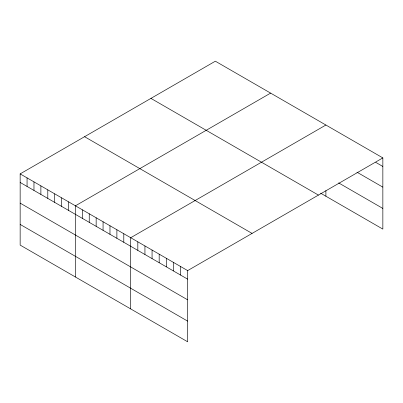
<?xml version="1.0" encoding="UTF-8"?>
<svg xmlns="http://www.w3.org/2000/svg" width="403" height="403" viewBox="0 0 403 403"><rect width="100%" height="100%" fill="white"/><g stroke="black" fill="none" stroke-linecap="round" stroke-linejoin="round"><path stroke-width="0.6" d="M20.15 173.894L187.657 270.599L187.657 341.799L20.15 245.095L20.15 173.894L215.343 61.201L382.85 157.905L382.85 229.106L320.581 193.158M270.62 93.113L75.426 205.807L75.426 277.007M325.896 125.026L130.703 237.72L130.703 308.92M187.657 270.599L382.85 157.905M375.732 162.359L382.85 166.464M356.917 172.167L382.85 187.138M338.611 182.891L382.85 208.437M150.929 98.387L318.435 195.097M84.565 136.703L252.071 233.413M20.15 182.453L187.657 279.163M20.15 203.122L187.657 299.832M20.15 224.421L187.657 321.131M325.896 190.589L325.896 196.226M180.534 266.494L180.534 275.053M173.416 262.383L173.416 270.942M166.298 258.273L166.298 266.831M159.18 254.162L159.18 262.721M152.062 250.051L152.062 258.61M144.939 245.941L144.939 254.5M137.821 241.83L137.821 250.389M123.792 233.73L123.792 242.289M116.885 229.74L116.885 238.304M109.974 225.756L109.974 234.314M103.067 221.766L103.067 230.325M96.156 217.776L96.156 226.335M89.244 213.786L89.244 222.345M82.338 209.797L82.338 218.355M68.515 201.817L68.515 210.376M61.609 197.828L61.609 206.386M54.697 193.838L54.697 202.397M47.791 189.848L47.791 198.412M40.879 185.864L40.879 194.422M33.968 181.874L33.968 190.433M27.061 177.884L27.061 186.443"/></g></svg>
